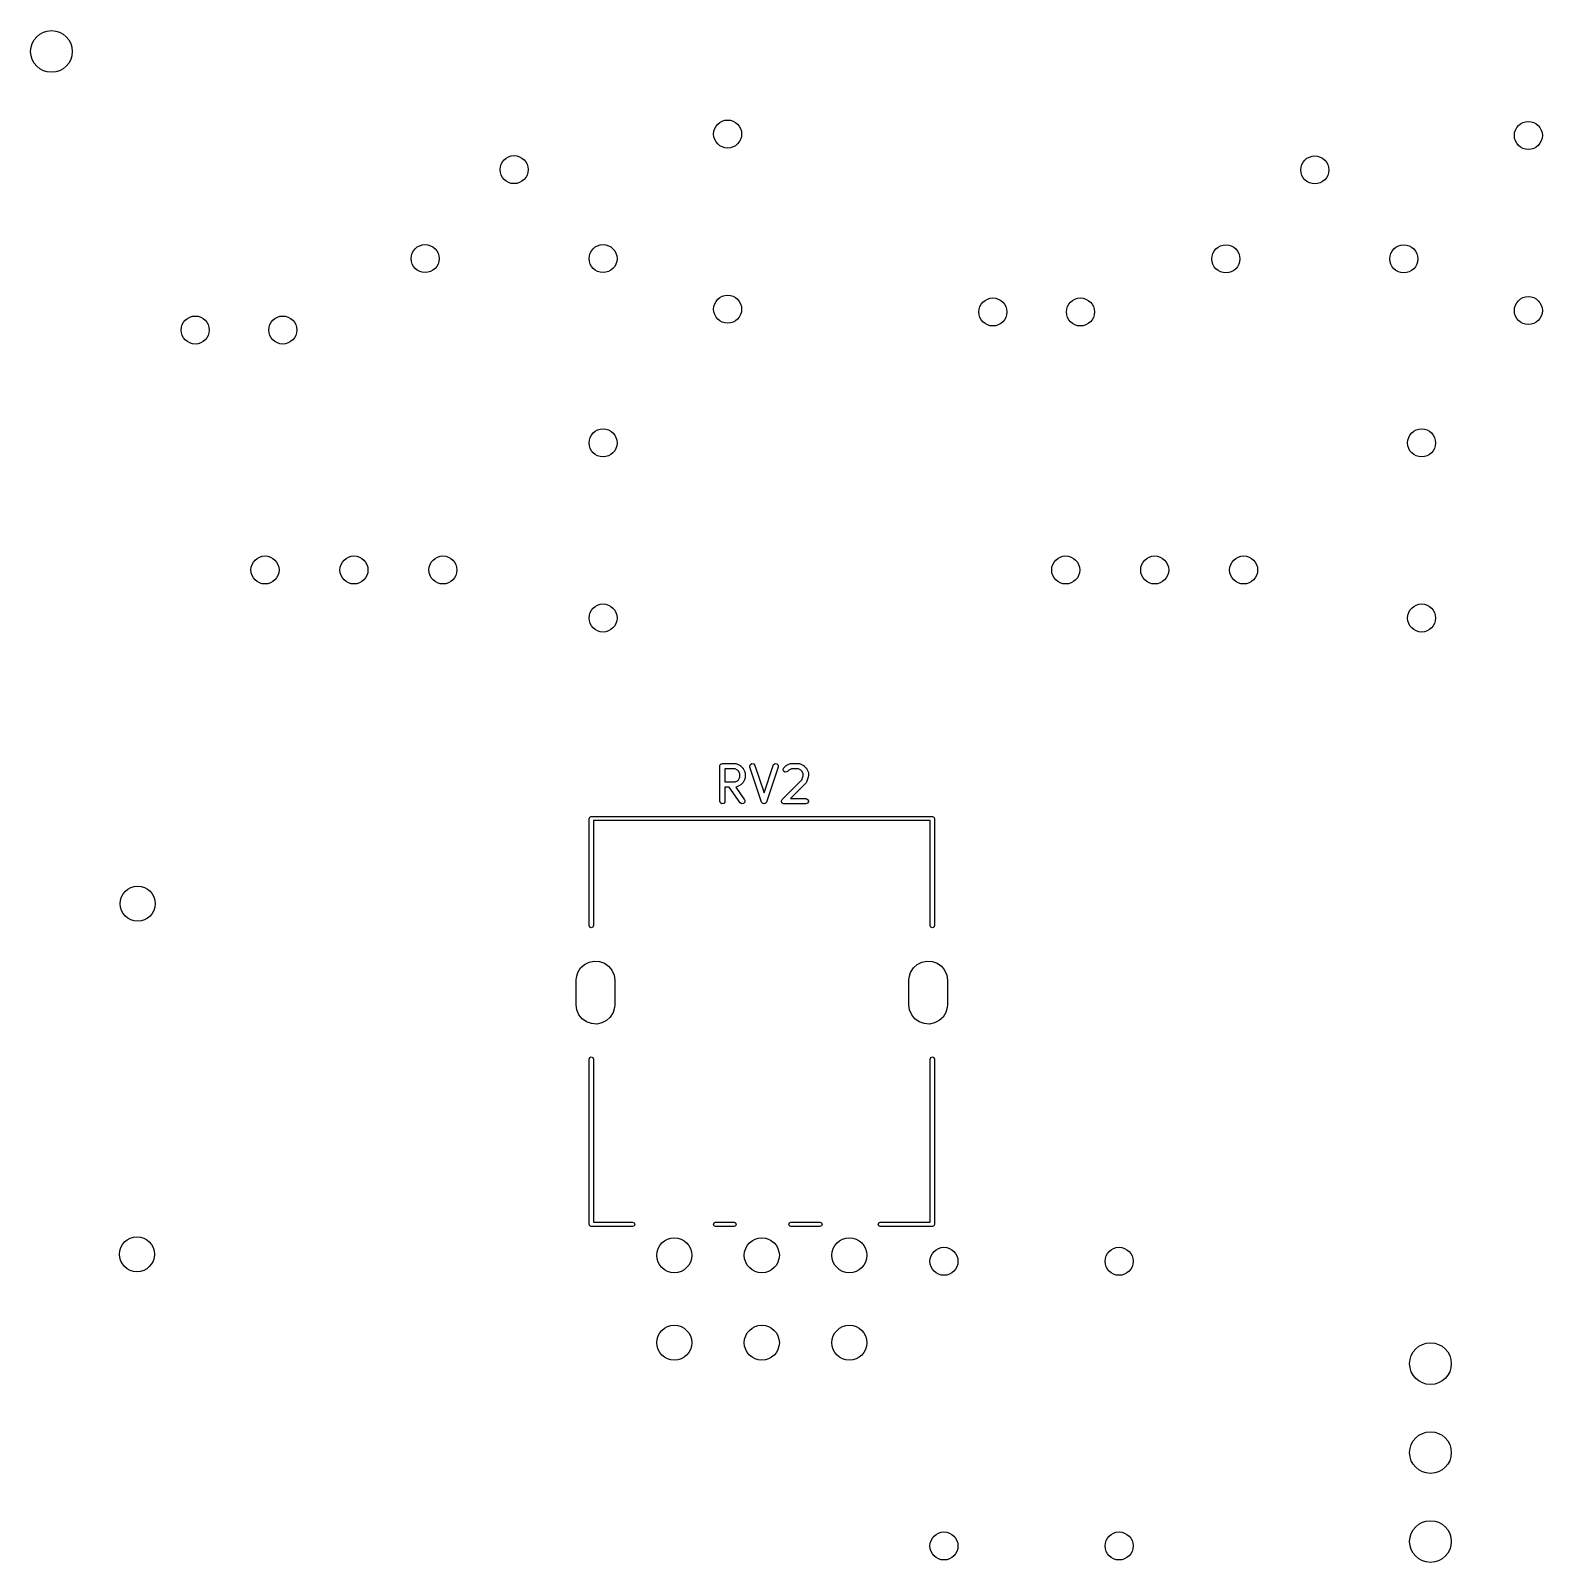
# Model space of a CAD drawing. Extents: x 87 to 131, y -229 to -46.
# Drawn here: x 88.31 to 131.46, y -181.57 to -137.84 of the extents above; entities that cross this region are included whole.
import ezdxf

# ---------------------------------------------------------------- set-up
doc = ezdxf.new("R2010")
doc.units = 0
doc.layers.add('BLACK', color=7, linetype='CONTINUOUS')

msp = doc.modelspace()

# ---------------------------------------------------------------- linework, layer by layer
at = {"layer": 'BLACK', "linetype": 'CONTINUOUS'}
for p, q in [((107.978, -158.837), (107.98, -158.828)), ((107.978, -159.837), (107.978, -158.837)), ((107.979, -158.824), (107.981, -158.821)), ((107.98, -158.828), (107.979, -158.824)), ((107.981, -158.821), (107.983, -158.812)), ((107.983, -158.812), (107.995, -158.797)), ((107.995, -158.797), (108.005, -158.78)), ((108.005, -158.78), (108.011, -158.778)), ((108.011, -158.778), (108.016, -158.772)), ((108.016, -158.772), (108.035, -158.769)), ((108.035, -158.769), (108.053, -158.762)), ((108.053, -158.762), (108.434, -158.762)), ((108.128, -158.912), (108.128, -159.286)), ((108.417, -158.912), (108.128, -158.912)), ((108.485, -158.947), (108.417, -158.912)), ((108.434, -158.762), (108.46, -158.767)), ((108.46, -158.767), (108.463, -158.77)), ((108.463, -158.77), (108.468, -158.77)), ((108.468, -158.77), (108.563, -158.818)), ((108.516, -158.977), (108.485, -158.947)), ((108.55, -159.046), (108.516, -158.977)), ((108.516, -159.222), (108.55, -159.153)), ((108.55, -159.153), (108.55, -159.046)), ((108.563, -158.818), (108.581, -158.831)), ((108.581, -158.831), (108.583, -158.832)), ((108.583, -158.832), (108.63, -158.88)), ((108.63, -158.88), (108.643, -158.898)), ((108.643, -158.898), (108.644, -158.899)), ((108.644, -158.899), (108.692, -158.994)), ((108.692, -158.994), (108.699, -159.019)), ((108.7, -159.171), (108.695, -159.196)), ((108.699, -159.019), (108.698, -159.024)), ((108.698, -159.024), (108.7, -159.028)), ((108.7, -159.028), (108.7, -159.171)), ((108.836, -158.835), (108.854, -158.788)), ((108.839, -158.861), (108.836, -158.835)), ((109.173, -159.861), (108.839, -158.861)), ((108.854, -158.788), (108.899, -158.763)), ((108.899, -158.763), (108.95, -158.773)), ((108.95, -158.773), (108.982, -158.814)), ((108.982, -158.814), (109.244, -159.6)), ((109.244, -159.6), (109.506, -158.814)), ((109.648, -158.861), (109.315, -159.861)), ((109.506, -158.814), (109.518, -158.791)), ((109.518, -158.791), (109.562, -158.764)), ((109.562, -158.764), (109.613, -158.771)), ((109.613, -158.771), (109.647, -158.81)), ((109.647, -158.81), (109.648, -158.861)), ((109.788, -158.926), (109.81, -158.88)), ((109.801, -158.976), (109.788, -158.926)), ((109.843, -159.005), (109.801, -158.976)), ((109.81, -158.88), (109.857, -158.832)), ((109.895, -159.001), (109.843, -159.005)), ((109.857, -158.832), (109.876, -158.819)), ((109.876, -158.819), (109.877, -158.818)), ((109.877, -158.818), (109.972, -158.77)), ((109.916, -158.986), (109.895, -159.001)), ((109.955, -158.947), (109.916, -158.986)), ((110.023, -158.912), (109.955, -158.947)), ((109.972, -158.77), (109.997, -158.763)), ((109.997, -158.763), (110.001, -158.764)), ((110.001, -158.764), (110.006, -158.762)), ((110.006, -158.762), (110.244, -158.762)), ((110.226, -158.912), (110.023, -158.912)), ((110.295, -158.947), (110.226, -158.912)), ((110.244, -158.762), (110.269, -158.767)), ((110.269, -158.767), (110.273, -158.77)), ((110.273, -158.77), (110.277, -158.77)), ((110.277, -158.77), (110.373, -158.818)), ((110.325, -158.977), (110.295, -158.947)), ((110.321, -159.225), (110.359, -159.111)), ((110.359, -159.046), (110.325, -158.977)), ((110.359, -159.111), (110.359, -159.046)), ((110.373, -158.818), (110.391, -158.831)), ((110.391, -158.831), (110.392, -158.832)), ((110.392, -158.832), (110.44, -158.88)), ((110.44, -158.88), (110.453, -158.898)), ((110.453, -158.898), (110.454, -158.899)), ((110.454, -158.899), (110.501, -158.994)), ((110.505, -159.147), (110.458, -159.29)), ((110.501, -158.994), (110.509, -159.019)), ((110.509, -159.123), (110.505, -159.145)), ((110.505, -159.145), (110.505, -159.147)), ((110.509, -159.019), (110.508, -159.024)), ((110.508, -159.024), (110.509, -159.028)), ((110.509, -159.028), (110.509, -159.123)), ((108.128, -159.286), (108.417, -159.286)), ((108.252, -159.436), (108.128, -159.436)), ((108.128, -159.436), (108.128, -159.837)), ((108.563, -159.88), (108.252, -159.436)), ((108.417, -159.286), (108.485, -159.252)), ((108.438, -159.435), (108.435, -159.436)), ((108.435, -159.436), (108.686, -159.794)), ((108.443, -159.436), (108.438, -159.435)), ((108.468, -159.428), (108.443, -159.436)), ((108.563, -159.381), (108.468, -159.428)), ((108.485, -159.252), (108.516, -159.222)), ((108.564, -159.379), (108.563, -159.381)), ((108.583, -159.367), (108.564, -159.379)), ((108.63, -159.319), (108.583, -159.367)), ((108.631, -159.318), (108.63, -159.319)), ((108.644, -159.299), (108.631, -159.318)), ((108.692, -159.204), (108.644, -159.299)), ((108.695, -159.196), (108.692, -159.2)), ((108.692, -159.2), (108.692, -159.204)), ((109.762, -159.784), (110.321, -159.225)), ((110.44, -159.319), (109.996, -159.762)), ((110.442, -159.315), (110.44, -159.319)), ((110.445, -159.313), (110.442, -159.315)), ((110.458, -159.29), (110.445, -159.313)), ((107.996, -159.886), (107.978, -159.837)), ((108.04, -159.911), (107.996, -159.886)), ((108.091, -159.902), (108.04, -159.911)), ((108.124, -159.863), (108.091, -159.902)), ((108.128, -159.837), (108.124, -159.863)), ((108.605, -159.91), (108.563, -159.88)), ((108.656, -159.905), (108.605, -159.91)), ((108.693, -159.869), (108.656, -159.905)), ((108.686, -159.794), (108.697, -159.818)), ((108.697, -159.818), (108.693, -159.869)), ((109.174, -159.863), (109.173, -159.861)), ((109.174, -159.865), (109.174, -159.863)), ((109.19, -159.883), (109.174, -159.865)), ((109.205, -159.901), (109.19, -159.883)), ((109.207, -159.902), (109.205, -159.901)), ((109.208, -159.903), (109.207, -159.902)), ((109.232, -159.907), (109.208, -159.903)), ((109.255, -159.912), (109.232, -159.907)), ((109.257, -159.911), (109.255, -159.912)), ((109.259, -159.911), (109.257, -159.911)), ((109.279, -159.898), (109.259, -159.911)), ((109.3, -159.887), (109.279, -159.898)), ((109.301, -159.885), (109.3, -159.887)), ((109.303, -159.884), (109.301, -159.885)), ((109.315, -159.861), (109.303, -159.884)), ((109.741, -159.824), (109.753, -159.805)), ((109.742, -159.828), (109.741, -159.824)), ((109.741, -159.831), (109.742, -159.828)), ((109.746, -159.853), (109.741, -159.831)), ((109.75, -159.875), (109.746, -159.853)), ((109.753, -159.877), (109.75, -159.875)), ((109.753, -159.805), (109.762, -159.784)), ((109.754, -159.88), (109.753, -159.877)), ((109.772, -159.893), (109.754, -159.88)), ((109.79, -159.908), (109.772, -159.893)), ((109.794, -159.909), (109.79, -159.908)), ((109.796, -159.91), (109.794, -159.909)), ((109.799, -159.91), (109.796, -159.91)), ((109.815, -159.912), (109.799, -159.91)), ((110.434, -159.912), (109.815, -159.912)), ((109.996, -159.762), (110.434, -159.762)), ((110.434, -159.762), (110.46, -159.767)), ((110.482, -159.895), (110.434, -159.912)), ((110.46, -159.767), (110.499, -159.8)), ((110.508, -159.85), (110.482, -159.895)), ((110.499, -159.8), (110.508, -159.85)), ((104.25, -160.33), (104.268, -160.288)), ((104.25, -163.39), (104.25, -160.33)), ((104.268, -160.288), (104.31, -160.27)), ((104.31, -160.27), (114.05, -160.27)), ((113.99, -160.39), (104.37, -160.39)), ((104.37, -160.39), (104.37, -163.39)), ((113.99, -163.39), (113.99, -160.39)), ((114.05, -160.27), (114.092, -160.288)), ((114.092, -160.288), (114.11, -160.33)), ((114.11, -160.33), (114.11, -163.39)), ((104.268, -163.432), (104.25, -163.39)), ((104.31, -163.45), (104.268, -163.432)), ((104.352, -163.432), (104.31, -163.45)), ((104.37, -163.39), (104.352, -163.432)), ((114.008, -163.432), (113.99, -163.39)), ((114.05, -163.45), (114.008, -163.432)), ((114.092, -163.432), (114.05, -163.45)), ((114.11, -163.39), (114.092, -163.432)), ((104.116, -164.498), (104.249, -164.431)), ((104.249, -164.431), (104.395, -164.401)), ((104.395, -164.401), (104.544, -164.412)), ((104.544, -164.412), (104.685, -164.463)), ((113.616, -164.498), (113.749, -164.431)), ((113.749, -164.431), (113.895, -164.401)), ((113.895, -164.401), (114.044, -164.412)), ((114.044, -164.412), (114.185, -164.463)), ((103.88, -164.95), (103.886, -164.87)), ((103.886, -164.87), (103.928, -164.726)), ((103.928, -164.726), (104.006, -164.599)), ((104.006, -164.599), (104.116, -164.498)), ((104.685, -164.463), (104.807, -164.549)), ((104.807, -164.549), (104.9, -164.665)), ((104.9, -164.665), (104.96, -164.802)), ((104.96, -164.802), (104.98, -164.95)), ((113.38, -164.95), (113.386, -164.87)), ((113.386, -164.87), (113.428, -164.726)), ((113.428, -164.726), (113.506, -164.599)), ((113.506, -164.599), (113.616, -164.498)), ((114.185, -164.463), (114.307, -164.549)), ((114.307, -164.549), (114.4, -164.665)), ((114.4, -164.665), (114.46, -164.802)), ((114.46, -164.802), (114.48, -164.95)), ((103.88, -165.65), (103.88, -164.95)), ((104.98, -164.95), (104.98, -165.65)), ((113.38, -165.65), (113.38, -164.95)), ((114.48, -164.95), (114.48, -165.65)), ((103.9, -165.798), (103.88, -165.65)), ((104.974, -165.73), (104.932, -165.874)), ((104.98, -165.65), (104.974, -165.73)), ((113.4, -165.798), (113.38, -165.65)), ((114.474, -165.73), (114.432, -165.874)), ((114.48, -165.65), (114.474, -165.73)), ((103.96, -165.935), (103.9, -165.798)), ((104.053, -166.051), (103.96, -165.935)), ((104.175, -166.137), (104.053, -166.051)), ((104.316, -166.188), (104.175, -166.137)), ((104.465, -166.199), (104.316, -166.188)), ((104.611, -166.169), (104.465, -166.199)), ((104.744, -166.102), (104.611, -166.169)), ((104.854, -166.001), (104.744, -166.102)), ((104.932, -165.874), (104.854, -166.001)), ((113.46, -165.935), (113.4, -165.798)), ((113.553, -166.051), (113.46, -165.935)), ((113.675, -166.137), (113.553, -166.051)), ((113.816, -166.188), (113.675, -166.137)), ((113.965, -166.199), (113.816, -166.188)), ((114.111, -166.169), (113.965, -166.199)), ((114.244, -166.102), (114.111, -166.169)), ((114.354, -166.001), (114.244, -166.102)), ((114.432, -165.874), (114.354, -166.001)), ((104.25, -167.2), (104.268, -167.158)), ((104.25, -171.92), (104.25, -167.2)), ((104.268, -167.158), (104.31, -167.14)), ((104.31, -167.14), (104.352, -167.158)), ((104.352, -167.158), (104.37, -167.2)), ((104.37, -167.2), (104.37, -171.86)), ((113.99, -167.2), (114.008, -167.158)), ((113.99, -171.86), (113.99, -167.2)), ((114.008, -167.158), (114.05, -167.14)), ((114.05, -167.14), (114.092, -167.158)), ((114.092, -167.158), (114.11, -167.2)), ((114.11, -167.2), (114.11, -171.92)), ((104.37, -171.86), (105.49, -171.86)), ((105.49, -171.86), (105.532, -171.878)), ((105.532, -171.878), (105.55, -171.92)), ((107.8, -171.92), (107.818, -171.878)), ((107.818, -171.878), (107.86, -171.86)), ((107.86, -171.86), (108.39, -171.86)), ((108.39, -171.86), (108.432, -171.878)), ((108.432, -171.878), (108.45, -171.92)), ((109.95, -171.92), (109.968, -171.878)), ((109.968, -171.878), (110.01, -171.86)), ((110.01, -171.86), (110.84, -171.86)), ((110.84, -171.86), (110.882, -171.878)), ((110.882, -171.878), (110.9, -171.92)), ((112.5, -171.92), (112.518, -171.878)), ((112.518, -171.878), (112.56, -171.86)), ((112.56, -171.86), (113.99, -171.86)), ((104.268, -171.962), (104.25, -171.92)), ((104.31, -171.98), (104.268, -171.962)), ((105.49, -171.98), (104.31, -171.98)), ((105.532, -171.962), (105.49, -171.98)), ((105.55, -171.92), (105.532, -171.962)), ((107.818, -171.962), (107.8, -171.92)), ((107.86, -171.98), (107.818, -171.962)), ((108.39, -171.98), (107.86, -171.98)), ((108.432, -171.962), (108.39, -171.98)), ((108.45, -171.92), (108.432, -171.962)), ((109.968, -171.962), (109.95, -171.92)), ((110.01, -171.98), (109.968, -171.962)), ((110.84, -171.98), (110.01, -171.98)), ((110.882, -171.962), (110.84, -171.98)), ((110.9, -171.92), (110.882, -171.962)), ((112.518, -171.962), (112.5, -171.92)), ((112.56, -171.98), (112.518, -171.962)), ((114.05, -171.98), (112.56, -171.98)), ((114.092, -171.962), (114.05, -171.98)), ((114.11, -171.92), (114.092, -171.962))]:
    msp.add_line(p, q, dxfattribs=at)
at = {"layer": 'BLACK'}
for centre, radius in [((88.9, -138.43), 0.595), ((108.204, -140.788), 0.4), ((131.064, -140.828), 0.4), ((102.108, -141.804), 0.4), ((124.968, -141.812), 0.4), ((99.568, -144.344), 0.4), ((104.648, -144.344), 0.4), ((122.428, -144.352), 0.4), ((127.508, -144.352), 0.4), ((108.204, -145.788), 0.4), ((115.776, -145.868), 0.4), ((118.276, -145.868), 0.4), ((131.064, -145.828), 0.4), ((93.004, -146.384), 0.4), ((95.504, -146.384), 0.4), ((104.648, -149.606), 0.4), ((128.016, -149.606), 0.4), ((94.996, -153.234), 0.4), ((97.536, -153.234), 0.4), ((100.076, -153.234), 0.4), ((117.856, -153.234), 0.4), ((120.396, -153.234), 0.4), ((122.936, -153.234), 0.4), ((104.648, -154.606), 0.4), ((128.016, -154.606), 0.4), ((91.3638, -162.763), 0.5), ((91.3384, -172.771), 0.5), ((106.68, -172.8), 0.5), ((109.18, -172.8), 0.5), ((111.68, -172.8), 0.5), ((114.38, -172.974), 0.4), ((119.38, -172.974), 0.4), ((106.68, -175.3), 0.5), ((109.18, -175.3), 0.5), ((111.68, -175.3), 0.5), ((128.27, -175.895), 0.595), ((128.27, -178.435), 0.595), ((128.27, -180.975), 0.595), ((114.38, -181.102), 0.4), ((119.38, -181.102), 0.4)]:
    msp.add_circle(centre, radius, dxfattribs=at)

doc.saveas('drawing.dxf')
